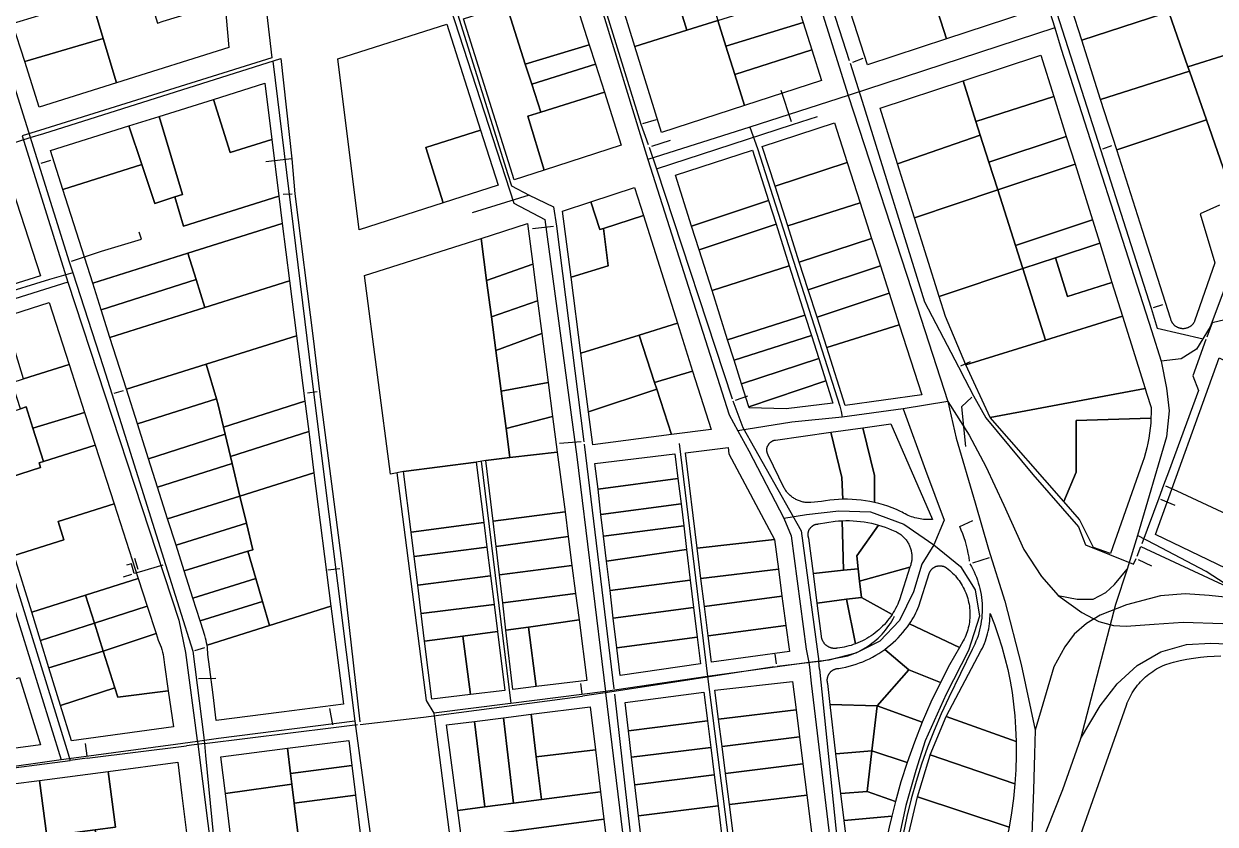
# Model space of a CAD drawing. Extents: x 1876309 to 1899261, y 443723 to 466661.
# Drawn here: x 1890932 to 1893052, y 452708 to 454132 of the extents above; entities that cross this region are included whole.
import ezdxf

# ---------------------------------------------------------------- set-up
doc = ezdxf.new("R2010")
doc.units = 0
doc.header["$MEASUREMENT"] = 0
for name, color, linetype in [('Parcels', 31, 'Continuous'), ('Roads', 7, 'Continuous'), ('Waterlines', 5, 'Continuous')]:
    doc.layers.add(name, color=color, linetype=linetype)

msp = doc.modelspace()

# ---------------------------------------------------------------- linework, layer by layer
at = {"layer": 'Parcels'}
for points in [[(1892573.9, 454104.8), (1892526.6, 454253), (1892669.5, 454298.1), (1892716.8, 454151.9), (1892573.9, 454104.8)], [(1892140, 454224.4), (1892153.9, 454180.1), (1892167.2, 454137.8), (1892112.2, 454120.4), (1892069.1, 454259), (1892123.7, 454276.2), (1892140, 454224.4)], [(1892069.1, 454259), (1892112.2, 454120.4), (1892019.7, 454091.2), (1891976.6, 454229.9), (1892069.1, 454259)], [(1892385.3, 454208.3), (1892526.6, 454253), (1892573.9, 454104.8), (1892433.3, 454058.5), (1892385.3, 454208.3)], [(1891180.4, 454136.2), (1891289.7, 454169.5), (1891296.8, 454089.3), (1891097.2, 454026.8), (1891073.5, 454105.7), (1891052.4, 454175.6), (1891101.9, 454190.9), (1891148.2, 454205.2), (1891170.1, 454133), (1891180.4, 454136.2)], [(1891790.9, 454164.8), (1891904.3, 454201.1), (1891938.3, 454094.4), (1891824.5, 454060.2), (1891790.9, 454164.8)], [(1892959.1, 454149.5), (1892814.8, 454102.4), (1892796.5, 454159.6), (1892941.1, 454208), (1892959.1, 454149.5)], [(1893131, 454205.5), (1893133.2, 454198.9), (1893135.3, 454192.2), (1893137.2, 454185.5), (1893138.8, 454178.7), (1893140.3, 454171.8), (1893141, 454168.3), (1893144, 454136.2), (1893147.2, 454100.5), (1893003.6, 454055.2), (1892970.2, 454150.6), (1892969.4, 454152.8), (1892973.1, 454154.1), (1893131, 454205.5)], [(1892318.9, 454133.9), (1892181.6, 454091.9), (1892167.2, 454137.8), (1892304, 454181), (1892318.9, 454133.9)], [(1891052.4, 454175.6), (1891073.5, 454105.7), (1890933.8, 454064.5), (1890912.3, 454132.4), (1891052.4, 454175.6)], [(1891858.4, 453871.7), (1891805.1, 453854.4), (1891714.8, 454140.4), (1891790.9, 454164.8), (1891824.5, 454060.2), (1891836, 454024.5), (1891852.1, 453974.5), (1891829.4, 453967.4), (1891858.4, 453871.7)], [(1892214.8, 453986.4), (1892067.2, 453938.4), (1892019.7, 454091.2), (1892112.2, 454120.4), (1892167.2, 454137.8), (1892181.6, 454091.9), (1892197.4, 454041.8), (1892214.8, 453986.4)], [(1892969.4, 454152.8), (1892970.2, 454150.6), (1893003.6, 454055.2), (1893006.3, 454047.3), (1892848.4, 453997.2), (1892814.8, 454102.4), (1892959.1, 454149.5), (1892969.4, 454152.8)], [(1891678.5, 453813.2), (1891529.2, 453765.5), (1891491, 454069.7), (1891685, 454131), (1891745.2, 453942.6), (1891647.7, 453911.7), (1891678.5, 453813.2)], [(1892334.3, 454085.3), (1892197.4, 454041.8), (1892181.6, 454091.9), (1892318.9, 454133.9), (1892334.3, 454085.3)], [(1890933.8, 454064.5), (1891073.5, 454105.7), (1891097.2, 454026.8), (1890959.5, 453983.6), (1890933.8, 454064.5)], [(1891824.5, 454060.2), (1891938.3, 454094.4), (1891949.3, 454059.9), (1891836, 454024.5), (1891824.5, 454060.2)], [(1893006.3, 454047.3), (1893003.6, 454055.2), (1893147.2, 454100.5), (1893154.2, 454024), (1893158.2, 453981.8), (1893150.1, 453959.6), (1893093.1, 453803.1), (1893086.2, 453819.2), (1893036.5, 453961.2), (1893006.3, 454047.3)], [(1892334.3, 454085.3), (1892351.6, 454030.9), (1892214.8, 453986.4), (1892197.4, 454041.8), (1892334.3, 454085.3)], [(1892603.5, 454030.3), (1892742, 454075.8), (1892765, 454002.4), (1892626.6, 453957.9), (1892603.5, 454030.3)], [(1891852.1, 453974.5), (1891836, 454024.5), (1891949.3, 454059.9), (1891965.3, 454009.9), (1891852.1, 453974.5)], [(1892603.5, 454030.3), (1892626.6, 453957.9), (1892634.3, 453933.4), (1892487, 453882.4), (1892455.8, 453981.8), (1892603.5, 454030.3)], [(1893006.3, 454047.3), (1893036.5, 453961.2), (1892877.1, 453907.5), (1892848.4, 453997.2), (1893006.3, 454047.3)], [(1891373.6, 453925.8), (1891299.4, 453902.8), (1891269.6, 453997.2), (1891361.2, 454025.9), (1891373.6, 453925.8)], [(1891858.4, 453871.7), (1891829.4, 453967.4), (1891852.1, 453974.5), (1891965.3, 454009.9), (1891995.2, 453916), (1891858.4, 453871.7)], [(1891201.1, 453823.8), (1891214.6, 453828.2), (1891173.2, 453966.9), (1891269.6, 453997.2), (1891299.4, 453902.8), (1891373.6, 453925.8), (1891386.1, 453825), (1891216.5, 453771.9), (1891201.1, 453823.8)], [(1892634.3, 453933.4), (1892626.6, 453957.9), (1892765, 454002.4), (1892787.2, 453931.5), (1892649.6, 453885.7), (1892634.3, 453933.4)], [(1891201.1, 453823.8), (1891165.6, 453812.3), (1891142.4, 453881.3), (1891119.3, 453950), (1891173.2, 453966.9), (1891214.6, 453828.2), (1891201.1, 453823.8)], [(1891119.3, 453950), (1891142.4, 453881.3), (1891001.8, 453837.3), (1890979.9, 453906.3), (1891119.3, 453950)], [(1892397.6, 453884.8), (1892269, 453842.7), (1892246.4, 453913.3), (1892375, 453955.5), (1892397.6, 453884.8)], [(1891745.2, 453942.6), (1891776.5, 453844.6), (1891678.5, 453813.2), (1891647.7, 453911.7), (1891745.2, 453942.6)], [(1892649.6, 453885.7), (1892665.3, 453836.2), (1892517, 453786.8), (1892487, 453882.4), (1892634.3, 453933.4), (1892649.6, 453885.7)], [(1892665.3, 453836.2), (1892649.6, 453885.7), (1892787.2, 453931.5), (1892802.8, 453882), (1892665.3, 453836.2)], [(1892257.4, 453817.6), (1892120.4, 453772.1), (1892091.7, 453862.4), (1892229, 453907.1), (1892257.4, 453817.6)], [(1891201.1, 453823.8), (1891216.5, 453771.9), (1891386.1, 453825), (1891392.2, 453776.5), (1891224.3, 453723.5), (1891055, 453670.2), (1891001.8, 453837.3), (1891142.4, 453881.3), (1891165.6, 453812.3), (1891201.1, 453823.8)], [(1892397.6, 453884.8), (1892420.5, 453813.4), (1892291.6, 453772.2), (1892269, 453842.7), (1892397.6, 453884.8)], [(1892696.7, 453737.7), (1892665.3, 453836.2), (1892802.8, 453882), (1892833.8, 453783), (1892696.7, 453737.7)], [(1890669, 453808.9), (1890898.1, 453880.7), (1890962, 453683.2), (1890768.8, 453622.9), (1890730.2, 453610.8), (1890698.6, 453712.4), (1890669, 453808.9)], [(1891941.5, 453814.8), (1892019.1, 453840.4), (1892034.7, 453791), (1891964, 453767.8), (1891957.5, 453765.6), (1891941.5, 453814.8)], [(1892696.7, 453737.7), (1892709.8, 453696.4), (1892560.9, 453647), (1892517, 453786.8), (1892665.3, 453836.2), (1892696.7, 453737.7)], [(1891906.2, 453681), (1891891.1, 453798.2), (1891941.5, 453814.8), (1891957.5, 453765.6), (1891964, 453767.8), (1891972.3, 453701.1), (1891906.2, 453681)], [(1892257.4, 453817.6), (1892270.8, 453775.6), (1892133.8, 453730), (1892120.4, 453772.1), (1892257.4, 453817.6)], [(1892420.5, 453813.4), (1892440.9, 453749.6), (1892312.2, 453708), (1892291.6, 453772.2), (1892420.5, 453813.4)], [(1891238.8, 453676.8), (1891224.3, 453723.5), (1891392.2, 453776.5), (1891405.2, 453674.4), (1891254.3, 453626.9), (1891238.8, 453676.8)], [(1891838.1, 453704.2), (1891755.7, 453675.4), (1891745.9, 453750), (1891828.8, 453776.4), (1891838.1, 453704.2)], [(1892095.4, 453599.2), (1892027.4, 453578.1), (1891923.6, 453546), (1891906.2, 453681), (1891972.3, 453701.1), (1891964, 453767.8), (1892034.7, 453791), (1892095.4, 453599.2)], [(1892270.8, 453775.6), (1892294.4, 453701.2), (1892156.9, 453657.1), (1892133.8, 453730), (1892270.8, 453775.6)], [(1892709.8, 453696.4), (1892696.7, 453737.7), (1892833.8, 453783), (1892846.7, 453741.8), (1892767.8, 453715.6), (1892709.8, 453696.4)], [(1891745.9, 453750), (1891755.7, 453675.4), (1891764.2, 453610.7), (1891772.1, 453550.7), (1891781.7, 453478.4), (1891790.5, 453411.7), (1891797.2, 453360.1), (1891754.5, 453355.1), (1891736.9, 453352.3), (1891608, 453335.4), (1891584.5, 453331), (1891538.7, 453684.1), (1891745.9, 453750)], [(1892456.5, 453701.2), (1892328.1, 453658.5), (1892312.2, 453708), (1892440.9, 453749.6), (1892456.5, 453701.2)], [(1892767.8, 453715.6), (1892846.7, 453741.8), (1892868.6, 453671.9), (1892789.7, 453646.6), (1892767.8, 453715.6)], [(1891224.3, 453723.5), (1891238.8, 453676.8), (1891069.9, 453623.2), (1891055, 453670.2), (1891224.3, 453723.5)], [(1892767.8, 453715.6), (1892789.7, 453646.6), (1892868.6, 453671.9), (1892887.4, 453612), (1892750.4, 453569.2), (1892709.8, 453696.4), (1892767.8, 453715.6)], [(1891838.1, 453704.2), (1891846.6, 453638.8), (1891764.2, 453610.7), (1891755.7, 453675.4), (1891838.1, 453704.2)], [(1892156.9, 453657.1), (1892294.4, 453701.2), (1892322.2, 453613.7), (1892184.6, 453569.9), (1892156.9, 453657.1)], [(1892472.1, 453652.4), (1892343.7, 453609.8), (1892328.1, 453658.5), (1892456.5, 453701.2), (1892472.1, 453652.4)], [(1892709.8, 453696.4), (1892750.4, 453569.2), (1892608.6, 453524.9), (1892572.2, 453611.1), (1892560.9, 453647), (1892709.8, 453696.4)], [(1891254.3, 453626.9), (1891085.6, 453573.8), (1891069.9, 453623.2), (1891238.8, 453676.8), (1891254.3, 453626.9)], [(1891085.6, 453573.8), (1891254.3, 453626.9), (1891405.2, 453674.4), (1891417.6, 453576.8), (1891256.6, 453526.1), (1891115, 453481.6), (1891085.6, 453573.8)], [(1892489.9, 453596.6), (1892360.9, 453556.2), (1892343.7, 453609.8), (1892472.1, 453652.4), (1892489.9, 453596.6)], [(1891013, 453525.7), (1890931.5, 453500.1), (1890917.2, 453547.1), (1890898.1, 453610.5), (1890977.3, 453635.8), (1891013, 453525.7)], [(1891846.6, 453638.8), (1891854.2, 453580.7), (1891772.1, 453550.7), (1891764.2, 453610.7), (1891846.6, 453638.8)], [(1892184.6, 453569.9), (1892322.2, 453613.7), (1892333.7, 453577.5), (1892196.1, 453533.7), (1892184.6, 453569.9)], [(1892750.4, 453569.2), (1892887.4, 453612), (1892927.6, 453483.1), (1892652, 453431.6), (1892608.6, 453524.9), (1892750.4, 453569.2)], [(1892095.4, 453599.2), (1892122.4, 453514), (1892054.7, 453493.5), (1892027.4, 453578.1), (1892095.4, 453599.2)], [(1892489.9, 453596.6), (1892530, 453471.6), (1892394.1, 453452.7), (1892360.9, 453556.2), (1892489.9, 453596.6)], [(1891275, 453464.9), (1891256.6, 453526.1), (1891417.6, 453576.8), (1891432.5, 453460.3), (1891287.6, 453414.5), (1891278.2, 453454.2), (1891275, 453464.9)], [(1891854.2, 453580.7), (1891865.4, 453494), (1891781.7, 453478.4), (1891772.1, 453550.7), (1891854.2, 453580.7)], [(1892054.7, 453493.5), (1892058.4, 453481.9), (1891937.1, 453441.5), (1891923.6, 453546), (1892027.4, 453578.1), (1892054.7, 453493.5)], [(1892333.7, 453577.5), (1892346.8, 453536.3), (1892209.5, 453491.6), (1892196.1, 453533.7), (1892333.7, 453577.5)], [(1890931.5, 453500.1), (1891013, 453525.7), (1891040.5, 453440.4), (1890948.4, 453412.3), (1890936.5, 453450.2), (1890926.2, 453446.9), (1890914.1, 453485.4), (1890911.4, 453493.8), (1890931.5, 453500.1)], [(1891275, 453464.9), (1891134.4, 453420.5), (1891115, 453481.6), (1891256.6, 453526.1), (1891275, 453464.9)], [(1892346.8, 453536.3), (1892359.4, 453496.8), (1892222.5, 453450.6), (1892209.5, 453491.6), (1892346.8, 453536.3)], [(1893330.2, 453408.3), (1893371.8, 453388.4), (1893409.5, 453370.4), (1893650.8, 453255.2), (1893659.5, 453251.1), (1893690.7, 453236.2), (1893624, 453057.2), (1893573.5, 452921.7), (1892946, 453223.4), (1893059.6, 453537.4), (1893196.8, 453471.9), (1893330.2, 453408.3)], [(1892122.4, 453514), (1892155.2, 453410.3), (1892084.5, 453401), (1892058.4, 453481.9), (1892054.7, 453493.5), (1892122.4, 453514)], [(1891865.4, 453494), (1891873.3, 453433.3), (1891790.5, 453411.7), (1891781.7, 453478.4), (1891865.4, 453494)], [(1892084.5, 453401), (1891944.7, 453382.6), (1891937.1, 453441.5), (1892058.4, 453481.9), (1892084.5, 453401)], [(1892222.5, 453450.6), (1892359.4, 453496.8), (1892372.1, 453456.8), (1892288.9, 453447.1), (1892223.1, 453448.9), (1892222.5, 453450.6)], [(1892782.8, 453281.8), (1892652, 453431.6), (1892927.6, 453483.1), (1892930.3, 453474.5), (1892938.1, 453449.5), (1892938.2, 453440), (1892938, 453430.4), (1892804.9, 453426.2), (1892804.7, 453334.1), (1892782.8, 453281.8)], [(1891287.6, 453414.5), (1891290.7, 453401.8), (1891154.2, 453358.2), (1891134.4, 453420.5), (1891275, 453464.9), (1891278.2, 453454.2), (1891287.6, 453414.5)], [(1891290.7, 453401.8), (1891287.6, 453414.5), (1891432.5, 453460.3), (1891439.3, 453406.4), (1891300.1, 453362.1), (1891290.7, 453401.8)], [(1890948.4, 453412.3), (1890967, 453353.3), (1890959.3, 453350.8), (1890961.9, 453342.6), (1890875, 453314.9), (1890842.3, 453420.3), (1890926.2, 453446.9), (1890936.5, 453450.2), (1890948.4, 453412.3)], [(1891059.3, 453382.5), (1890967, 453353.3), (1890948.4, 453412.3), (1891040.5, 453440.4), (1891059.3, 453382.5)], [(1891881.5, 453370), (1891797.2, 453360.1), (1891790.5, 453411.7), (1891873.3, 453433.3), (1891881.5, 453370)], [(1892445.9, 453280.4), (1892446, 453328.1), (1892425.1, 453413.2), (1892475.1, 453420.3), (1892549, 453250.1), (1892545.9, 453250), (1892542.8, 453249.9), (1892539.6, 453249.9), (1892536.5, 453250.1), (1892533.4, 453250.3), (1892530.3, 453250.7), (1892527.2, 453251.2), (1892524.1, 453251.7), (1892521.1, 453252.4), (1892518, 453253.2), (1892515, 453254.1), (1892512.1, 453255), (1892509.1, 453256.1), (1892506.2, 453257.3), (1892503.4, 453258.6), (1892500.6, 453260), (1892497.8, 453261.4), (1892495.1, 453263), (1892492.5, 453264.6), (1892484.9, 453267.9), (1892477.3, 453271), (1892469.6, 453273.8), (1892461.8, 453276.3), (1892453.9, 453278.5), (1892445.9, 453280.4)], [(1892938, 453430.4), (1892937.5, 453421.5), (1892936.7, 453412.5), (1892935.5, 453403.7), (1892934.1, 453394.8), (1892932.4, 453386), (1892930.5, 453377.3), (1892928.2, 453368.6), (1892925.6, 453360), (1892922.8, 453351.5), (1892865.7, 453189.9), (1892835.7, 453200.5), (1892810.6, 453250), (1892782.8, 453281.8), (1892804.7, 453334.1), (1892804.9, 453426.2), (1892938, 453430.4)], [(1891300.1, 453362.1), (1891303, 453349.9), (1891170.4, 453307.3), (1891154.2, 453358.2), (1891290.7, 453401.8), (1891300.1, 453362.1)], [(1891303, 453349.9), (1891300.1, 453362.1), (1891439.3, 453406.4), (1891448.6, 453333.3), (1891316.9, 453291.8), (1891303, 453349.9)], [(1892389.8, 453286), (1892382.1, 453285.8), (1892374.4, 453285.2), (1892366.7, 453284.4), (1892359.1, 453283.4), (1892351.5, 453282), (1892332.7, 453280.4), (1892331, 453280.3), (1892329.3, 453280.2), (1892327.6, 453280.2), (1892325.9, 453280.3), (1892324.2, 453280.4), (1892322.5, 453280.6), (1892320.8, 453280.9), (1892319.1, 453281.2), (1892317.4, 453281.6), (1892315.7, 453282), (1892314.1, 453282.5), (1892312.4, 453283), (1892310.8, 453283.6), (1892309.2, 453284.3), (1892307.7, 453285), (1892306.1, 453285.7), (1892304.6, 453286.6), (1892303.1, 453287.4), (1892301.7, 453288.4), (1892300.2, 453289.3), (1892298.9, 453290.3), (1892297.5, 453291.4), (1892296.2, 453292.5), (1892294.9, 453293.7), (1892293.7, 453294.9), (1892292.5, 453296.1), (1892291.4, 453297.4), (1892290.3, 453298.7), (1892289.2, 453300.1), (1892288.2, 453301.5), (1892287.2, 453302.9), (1892286.3, 453304.4), (1892285.5, 453305.8), (1892257, 453364.8), (1892256.7, 453365.4), (1892256.4, 453365.9), (1892256.1, 453366.5), (1892255.9, 453367), (1892255.7, 453367.6), (1892255.4, 453368.2), (1892255.3, 453368.8), (1892255.1, 453369.4), (1892254.9, 453370), (1892254.8, 453370.6), (1892254.7, 453371.2), (1892254.6, 453371.8), (1892254.6, 453372.4), (1892254.5, 453373), (1892254.5, 453373.6), (1892254.5, 453374.2), (1892254.5, 453374.8), (1892254.6, 453375.4), (1892254.7, 453376.1), (1892254.7, 453376.7), (1892254.9, 453377.3), (1892255, 453377.9), (1892255.1, 453378.5), (1892255.3, 453379.1), (1892255.5, 453379.6), (1892255.7, 453380.2), (1892255.9, 453380.8), (1892256.2, 453381.3), (1892256.5, 453381.9), (1892256.8, 453382.4), (1892257.1, 453383), (1892257.4, 453383.5), (1892257.7, 453384), (1892258.1, 453384.5), (1892258.5, 453385), (1892258.9, 453385.4), (1892259.3, 453385.9), (1892259.7, 453386.3), (1892260.2, 453386.8), (1892260.6, 453387.2), (1892261.1, 453387.6), (1892261.6, 453387.9), (1892262.1, 453388.3), (1892262.6, 453388.6), (1892263.1, 453389), (1892263.6, 453389.3), (1892264.2, 453389.6), (1892264.7, 453389.8), (1892265.3, 453390.1), (1892265.9, 453390.3), (1892266.4, 453390.5), (1892267, 453390.7), (1892267.6, 453390.9), (1892268.2, 453391), (1892268.8, 453391.1), (1892269.4, 453391.2), (1892270, 453391.3), (1892368.1, 453405.2), (1892387.8, 453325), (1892389.8, 453286)], [(1892425.1, 453413.2), (1892446, 453328.1), (1892445.9, 453280.4), (1892438, 453282.1), (1892430, 453283.4), (1892422.1, 453284.5), (1892414, 453285.3), (1892406, 453285.8), (1892397.9, 453286.1), (1892389.8, 453286), (1892387.8, 453325), (1892368.1, 453405.2), (1892425.1, 453413.2)], [(1890967, 453353.3), (1891059.3, 453382.5), (1891093.1, 453277.9), (1890993.4, 453246.6), (1891003.7, 453214.2), (1890914.9, 453186.3), (1890875, 453314.9), (1890961.9, 453342.6), (1890959.3, 453350.8), (1890967, 453353.3)], [(1892267.8, 453214.8), (1892130.5, 453199.2), (1892109.4, 453368.7), (1892185.5, 453378.1), (1892186.8, 453367), (1892267.8, 453214.8)], [(1891750.6, 453244.5), (1891621.4, 453227.6), (1891608, 453335.4), (1891736.9, 453352.3), (1891750.6, 453244.5)], [(1891797.2, 453360.1), (1891881.5, 453370), (1891895.3, 453263.7), (1891767.2, 453247.4), (1891754.5, 453355.1), (1891797.2, 453360.1)], [(1891954, 453304), (1891948.5, 453349.7), (1892090.9, 453366.8), (1892096.2, 453323.3), (1891954, 453304)], [(1891303, 453349.9), (1891316.9, 453291.8), (1891188.2, 453251.3), (1891170.4, 453307.3), (1891303, 453349.9)], [(1891369.4, 453061.6), (1891356.9, 453104.3), (1891345, 453145.2), (1891330.9, 453193.7), (1891339.6, 453196.4), (1891328.4, 453243.3), (1891316.9, 453291.8), (1891448.6, 453333.3), (1891478.8, 453096.1), (1891369.4, 453061.6)], [(1891954, 453304), (1892096.2, 453323.3), (1892101.7, 453277.7), (1891959.3, 453259.1), (1891954, 453304)], [(1891316.9, 453291.8), (1891328.4, 453243.3), (1891203.2, 453204.4), (1891188.2, 453251.3), (1891316.9, 453291.8)], [(1890914.9, 453186.3), (1891003.7, 453214.2), (1890993.4, 453246.6), (1891093.1, 453277.9), (1891136, 453145.2), (1891042.2, 453115.4), (1890946.3, 453085), (1890914.9, 453186.3)], [(1892106.5, 453238.8), (1891963.9, 453220.3), (1891959.3, 453259.1), (1892101.7, 453277.7), (1892106.5, 453238.8)], [(1891772.6, 453202), (1891767.2, 453247.4), (1891895.3, 453263.7), (1891901, 453219.8), (1891772.6, 453202)], [(1892388.3, 453248), (1892391.1, 453159.8), (1892337.3, 453154), (1892329, 453216.9), (1892328.8, 453217.5), (1892328.6, 453218.1), (1892328.4, 453218.8), (1892328.3, 453219.4), (1892328.2, 453220), (1892328.1, 453220.7), (1892328, 453221.3), (1892327.9, 453222), (1892327.9, 453222.6), (1892327.9, 453223.3), (1892327.9, 453223.9), (1892327.9, 453224.6), (1892328, 453225.2), (1892328, 453225.9), (1892328.1, 453226.5), (1892328.2, 453227.2), (1892328.4, 453227.8), (1892328.6, 453228.4), (1892328.7, 453229.1), (1892329, 453229.7), (1892329.2, 453230.3), (1892329.4, 453230.9), (1892329.7, 453231.5), (1892330, 453232.1), (1892330.3, 453232.6), (1892330.6, 453233.2), (1892331, 453233.7), (1892331.4, 453234.3), (1892331.8, 453234.8), (1892332.2, 453235.3), (1892332.6, 453235.8), (1892333, 453236.3), (1892333.5, 453236.7), (1892334, 453237.2), (1892334.4, 453237.6), (1892335, 453238), (1892335.5, 453238.4), (1892336, 453238.8), (1892336.5, 453239.2), (1892337.1, 453239.5), (1892337.7, 453239.8), (1892338.2, 453240.1), (1892338.8, 453240.4), (1892339.4, 453240.7), (1892340, 453240.9), (1892340.7, 453241.1), (1892341.3, 453241.3), (1892341.9, 453241.5), (1892342.5, 453241.7), (1892343.2, 453241.8), (1892343.8, 453241.9), (1892344.5, 453242), (1892345.1, 453242), (1892345.8, 453242.1), (1892346.4, 453242.1), (1892376, 453247.2), (1892382.1, 453247.7), (1892388.3, 453248)], [(1892417.1, 453162.5), (1892391.1, 453159.8), (1892388.3, 453248), (1892394.9, 453248.2), (1892401.5, 453248.1), (1892408, 453247.9), (1892414.6, 453247.4), (1892421.1, 453246.7), (1892427.6, 453245.8), (1892434.1, 453244.7), (1892440.5, 453243.4), (1892446.9, 453241.9), (1892453.3, 453240.2), (1892414.8, 453185.7), (1892417.1, 453162.5)], [(1891328.4, 453243.3), (1891339.6, 453196.4), (1891330.9, 453193.7), (1891217.8, 453158.5), (1891203.2, 453204.4), (1891328.4, 453243.3)], [(1891750.6, 453244.5), (1891756.1, 453200.8), (1891626.8, 453184.4), (1891621.4, 453227.6), (1891750.6, 453244.5)], [(1892111.6, 453196.6), (1891969.2, 453176), (1891963.9, 453220.3), (1892106.5, 453238.8), (1892111.6, 453196.6)], [(1892453.3, 453240.2), (1892459.1, 453238.4), (1892465, 453236.4), (1892470.7, 453234.2), (1892476.4, 453231.9), (1892482.1, 453229.4), (1892483.7, 453228.7), (1892485.2, 453228), (1892486.8, 453227.2), (1892488.3, 453226.3), (1892489.7, 453225.4), (1892491.2, 453224.4), (1892492.6, 453223.4), (1892493.9, 453222.4), (1892495.3, 453221.3), (1892496.5, 453220.1), (1892497.8, 453218.9), (1892499, 453217.7), (1892500.2, 453216.4), (1892501.3, 453215.1), (1892502.4, 453213.7), (1892503.4, 453212.3), (1892504.4, 453210.9), (1892505.3, 453209.4), (1892506.2, 453207.9), (1892507, 453206.4), (1892507.7, 453204.9), (1892508.4, 453203.3), (1892509.1, 453201.7), (1892509.7, 453200.1), (1892510.3, 453198.4), (1892510.7, 453196.8), (1892511.2, 453195.1), (1892511.5, 453193.4), (1892511.8, 453191.7), (1892512.1, 453190), (1892512.3, 453188.3), (1892512.4, 453186.6), (1892512.5, 453184.8), (1892512.5, 453183.1), (1892512.5, 453181.4), (1892512.3, 453179.6), (1892512.2, 453177.9), (1892511.9, 453176.2), (1892511.7, 453174.5), (1892511.3, 453172.8), (1892510.9, 453171.1), (1892510.4, 453169.5), (1892509.9, 453167.8), (1892509.1, 453165.1), (1892419.6, 453140.2), (1892417.1, 453162.5), (1892414.8, 453185.7), (1892453.3, 453240.2)], [(1891907.7, 453168.5), (1891778.5, 453151.8), (1891772.6, 453202), (1891901, 453219.8), (1891907.7, 453168.5)], [(1892267.8, 453214.8), (1892274.9, 453161.6), (1892137.2, 453145.1), (1892130.5, 453199.2), (1892267.8, 453214.8)], [(1891217.8, 453158.5), (1891330.9, 453193.7), (1891345, 453145.2), (1891233.1, 453110.1), (1891217.8, 453158.5)], [(1891756.1, 453200.8), (1891762.6, 453149.8), (1891633.1, 453133.2), (1891626.8, 453184.4), (1891756.1, 453200.8)], [(1892111.6, 453196.6), (1892118.2, 453142.3), (1891975.4, 453123.6), (1891969.2, 453176), (1892111.6, 453196.6)], [(1891907.7, 453168.5), (1891914.2, 453118.2), (1891784.5, 453101.6), (1891778.5, 453151.8), (1891907.7, 453168.5)], [(1892274.9, 453161.6), (1892281.4, 453113.8), (1892143.4, 453095.6), (1892137.2, 453145.1), (1892274.9, 453161.6)], [(1892422.8, 453111.5), (1892396.2, 453108.1), (1892344.2, 453101.4), (1892337.3, 453154), (1892391.1, 453159.8), (1892417.1, 453162.5), (1892419.6, 453140.2), (1892422.8, 453111.5)], [(1892419.6, 453140.2), (1892509.1, 453165.1), (1892490.5, 453107.2), (1892488.9, 453103.3), (1892487.3, 453099.5), (1892485.5, 453095.7), (1892483.6, 453091.9), (1892481.6, 453088.3), (1892479.5, 453084.7), (1892477.3, 453081.1), (1892422.8, 453111.5), (1892419.6, 453140.2)], [(1892508.1, 453064.5), (1892510.7, 453068.2), (1892513.1, 453072), (1892515.3, 453075.8), (1892517.5, 453079.8), (1892519.5, 453083.8), (1892521.4, 453087.9), (1892523.1, 453092), (1892524.7, 453096.2), (1892543.3, 453154), (1892543.5, 453154.6), (1892543.8, 453155.3), (1892544, 453155.9), (1892544.3, 453156.5), (1892544.6, 453157.1), (1892545, 453157.7), (1892545.3, 453158.3), (1892545.7, 453158.9), (1892546.1, 453159.5), (1892546.5, 453160), (1892546.9, 453160.6), (1892547.4, 453161.1), (1892547.8, 453161.6), (1892548.3, 453162.1), (1892548.8, 453162.6), (1892549.3, 453163), (1892549.9, 453163.5), (1892550.4, 453163.9), (1892551, 453164.3), (1892551.5, 453164.7), (1892552.1, 453165), (1892552.7, 453165.4), (1892553.3, 453165.7), (1892554, 453166), (1892554.6, 453166.3), (1892555.2, 453166.5), (1892555.9, 453166.8), (1892556.5, 453167), (1892557.2, 453167.2), (1892557.9, 453167.3), (1892558.5, 453167.5), (1892559.2, 453167.6), (1892559.9, 453167.7), (1892560.6, 453167.8), (1892561.3, 453167.8), (1892562, 453167.8), (1892562.7, 453167.8), (1892563.3, 453167.8), (1892564, 453167.8), (1892564.7, 453167.7), (1892565.4, 453167.6), (1892566.1, 453167.5), (1892566.7, 453167.3), (1892567.4, 453167.2), (1892568.1, 453167), (1892568.7, 453166.8), (1892569.4, 453166.6), (1892570, 453166.3), (1892570.7, 453166), (1892571.3, 453165.7), (1892571.9, 453165.4), (1892572.5, 453165.1), (1892573.1, 453164.7), (1892573.7, 453164.3), (1892574.2, 453163.9), (1892577, 453161.8), (1892579.8, 453159.5), (1892582.4, 453157.2), (1892585, 453154.8), (1892587.5, 453152.3), (1892589.9, 453149.7), (1892592.2, 453147), (1892594.4, 453144.2), (1892596.5, 453141.4), (1892598.5, 453138.5), (1892600.4, 453135.5), (1892602.2, 453132.5), (1892604, 453129.4), (1892605.5, 453126.2), (1892607, 453123), (1892608.4, 453119.7), (1892609.7, 453116.4), (1892610.8, 453113.1), (1892611.8, 453109.7), (1892612.7, 453106.3), (1892613.5, 453102.9), (1892614.2, 453099.4), (1892614.8, 453095.9), (1892615.2, 453092.4), (1892615.5, 453088.9), (1892615.7, 453085.3), (1892615.8, 453081.8), (1892615.7, 453078.2), (1892615.5, 453074.7), (1892615.2, 453071.2), (1892614.8, 453067.7), (1892614.2, 453064.2), (1892613.6, 453060.7), (1892612.8, 453057.3), (1892611.9, 453053.8), (1892610.9, 453050.5), (1892609.7, 453047.1), (1892608.5, 453043.8), (1892607.1, 453040.5), (1892605.6, 453037.3), (1892604, 453034.2), (1892597, 453022.3), (1892508.1, 453064.5)], [(1891151.9, 453096.2), (1891057.8, 453065.9), (1891042.2, 453115.4), (1891136, 453145.2), (1891151.9, 453096.2)], [(1891233.1, 453110.1), (1891345, 453145.2), (1891356.9, 453104.3), (1891245.9, 453070), (1891233.1, 453110.1)], [(1891769.1, 453098.6), (1891639.4, 453082.7), (1891633.1, 453133.2), (1891762.6, 453149.8), (1891769.1, 453098.6)], [(1892124.1, 453093.4), (1891981.2, 453074.5), (1891975.4, 453123.6), (1892118.2, 453142.3), (1892124.1, 453093.4)], [(1891830.5, 453058.8), (1891790.2, 453053.1), (1891784.5, 453101.6), (1891914.2, 453118.2), (1891920.2, 453071.6), (1891830.5, 453058.8)], [(1890961.9, 453035), (1890946.3, 453085), (1891042.2, 453115.4), (1891057.8, 453065.9), (1890961.9, 453035)], [(1891369.4, 453061.6), (1891258.3, 453026.6), (1891257.6, 453030.9), (1891256.7, 453035.1), (1891255.6, 453039.3), (1891254.5, 453043.5), (1891253.2, 453047.6), (1891251.7, 453051.7), (1891245.9, 453070), (1891356.9, 453104.3), (1891369.4, 453061.6)], [(1891713.6, 453042.7), (1891645.5, 453033.8), (1891639.4, 453082.7), (1891769.1, 453098.6), (1891775.2, 453050.7), (1891713.6, 453042.7)], [(1892149.9, 453043.4), (1892143.4, 453095.6), (1892281.4, 453113.8), (1892288.3, 453061.8), (1892149.9, 453043.4)], [(1892344.2, 453101.4), (1892396.2, 453108.1), (1892412.2, 453028.9), (1892408.3, 453027.5), (1892404.3, 453026.2), (1892400.3, 453025.1), (1892396.3, 453024), (1892392.3, 453023.1), (1892388.2, 453022.4), (1892384.1, 453021.7), (1892380, 453021.2), (1892379.2, 453021.1), (1892378.4, 453021), (1892377.6, 453020.9), (1892376.8, 453020.8), (1892376, 453020.8), (1892375.2, 453020.8), (1892374.3, 453020.8), (1892373.5, 453020.8), (1892372.7, 453020.9), (1892371.9, 453021), (1892371.1, 453021.2), (1892370.3, 453021.3), (1892369.5, 453021.5), (1892368.7, 453021.7), (1892367.9, 453022), (1892367.1, 453022.2), (1892366.4, 453022.5), (1892365.6, 453022.9), (1892364.9, 453023.2), (1892364.2, 453023.6), (1892363.4, 453024), (1892362.7, 453024.4), (1892362.1, 453024.8), (1892361.4, 453025.3), (1892360.7, 453025.8), (1892360.1, 453026.3), (1892359.5, 453026.8), (1892358.9, 453027.4), (1892358.3, 453028), (1892357.7, 453028.6), (1892357.2, 453029.2), (1892356.7, 453029.8), (1892356.2, 453030.5), (1892355.7, 453031.1), (1892355.2, 453031.8), (1892354.8, 453032.5), (1892354.4, 453033.2), (1892354, 453034), (1892353.7, 453034.7), (1892353.4, 453035.4), (1892353.1, 453036.2), (1892352.8, 453037), (1892352.5, 453037.8), (1892344.2, 453101.4)], [(1892412.2, 453028.9), (1892396.2, 453108.1), (1892422.8, 453111.5), (1892477.3, 453081.1), (1892474.8, 453077.4), (1892472.2, 453073.8), (1892469.4, 453070.3), (1892466.6, 453066.8), (1892463.6, 453063.5), (1892460.5, 453060.2), (1892457.3, 453057.1), (1892454, 453054.1), (1892450.7, 453051.2), (1892447.2, 453048.4), (1892443.6, 453045.7), (1892439.9, 453043.1), (1892436.2, 453040.7), (1892432.3, 453038.4), (1892428.4, 453036.2), (1892424.5, 453034.2), (1892420.4, 453032.3), (1892416.3, 453030.5), (1892412.2, 453028.9)], [(1891167.6, 453047.5), (1891073.6, 453016), (1891057.8, 453065.9), (1891151.9, 453096.2), (1891167.6, 453047.5)], [(1891478.8, 453096.1), (1891488.7, 453018), (1891495.1, 452967.6), (1891501, 452921.6), (1891390.8, 452907.6), (1891274.6, 452892.8), (1891268.9, 452938.4), (1891262.7, 452988.2), (1891260, 453010), (1891259.8, 453014.1), (1891259.4, 453018.3), (1891258.9, 453022.5), (1891258.3, 453026.6), (1891369.4, 453061.6), (1891478.8, 453096.1)], [(1892124.1, 453093.4), (1892130.5, 453040.8), (1891987.5, 453021.8), (1891981.2, 453074.5), (1892124.1, 453093.4)], [(1892573.5, 452899.5), (1892635.9, 453017.4), (1892637.9, 453021.5), (1892639.9, 453025.6), (1892641.6, 453029.8), (1892643.3, 453034), (1892644.8, 453038.3), (1892646.1, 453042.7), (1892647.3, 453047), (1892648.4, 453051.4), (1892649.3, 453055.9), (1892650.1, 453060.4), (1892650.7, 453064.9), (1892651.2, 453069.4), (1892651.5, 453073.9), (1892651.7, 453078.5), (1892651.7, 453083), (1892659.4, 453063.5), (1892666.3, 453043.8), (1892672.6, 453023.8), (1892678.2, 453003.7), (1892683, 452983.3), (1892687.2, 452962.8), (1892690.7, 452942.2), (1892693.5, 452921.4), (1892695.5, 452900.6), (1892696.8, 452879.7), (1892697.9, 452855.2), (1892573.5, 452899.5)], [(1891073.6, 453016), (1890977, 452986), (1890961.9, 453035), (1891057.8, 453065.9), (1891073.6, 453016)], [(1891790.2, 453053.1), (1891830.5, 453058.8), (1891844, 452952.8), (1891802.7, 452947.8), (1891790.2, 453053.1)], [(1891920.2, 453071.6), (1891934.2, 452963.9), (1891844, 452952.8), (1891830.5, 453058.8), (1891920.2, 453071.6)], [(1892288.3, 453061.8), (1892294.5, 453015.4), (1892155.8, 452996.1), (1892149.9, 453043.4), (1892288.3, 453061.8)], [(1892506.9, 452982.5), (1892464.3, 453019.1), (1892469.4, 453022.9), (1892474.3, 453026.9), (1892479.1, 453031.1), (1892483.7, 453035.4), (1892488.2, 453039.9), (1892492.5, 453044.5), (1892496.7, 453049.3), (1892500.7, 453054.2), (1892504.5, 453059.3), (1892508.1, 453064.5), (1892597, 453022.3), (1892579.6, 452991.4), (1892563.2, 452959.9), (1892506.9, 452982.5)], [(1891189.3, 452945.5), (1891099.6, 452933.8), (1891094.2, 452950.9), (1891073.6, 453016), (1891167.6, 453047.5), (1891171.4, 453035.7), (1891173.2, 453031.5), (1891174.9, 453027.3), (1891176.4, 453022.9), (1891177.7, 453018.6), (1891178.9, 453014.2), (1891180, 453009.7), (1891180.9, 453005.3), (1891181.6, 453000.8), (1891182.2, 452996.2), (1891182.7, 452991.7), (1891189.3, 452945.5)], [(1891645.5, 453033.8), (1891713.6, 453042.7), (1891727.4, 452938.9), (1891658.3, 452930.7), (1891645.5, 453033.8)], [(1891727.4, 452938.9), (1891713.6, 453042.7), (1891775.2, 453050.7), (1891788.5, 452946.1), (1891727.4, 452938.9)], [(1891987.5, 453021.8), (1892130.5, 453040.8), (1892136.3, 452993.4), (1891993.4, 452972.6), (1891987.5, 453021.8)], [(1891094.2, 452950.9), (1890997.8, 452919.2), (1890977, 452986), (1891073.6, 453016), (1891094.2, 452950.9)], [(1892464.3, 453019.1), (1892506.9, 452982.5), (1892450.9, 452918.8), (1892367.2, 452921), (1892362.8, 452958.3), (1892362.6, 452959), (1892362.5, 452959.7), (1892362.3, 452960.4), (1892362.2, 452961.1), (1892362.1, 452961.8), (1892362, 452962.5), (1892362, 452963.3), (1892362, 452964), (1892362, 452964.7), (1892362, 452965.4), (1892362, 452966.2), (1892362.1, 452966.9), (1892362.2, 452967.6), (1892362.3, 452968.3), (1892362.5, 452969), (1892362.7, 452969.7), (1892362.9, 452970.4), (1892363.1, 452971.1), (1892363.3, 452971.8), (1892363.6, 452972.5), (1892363.9, 452973.1), (1892364.2, 452973.8), (1892364.6, 452974.4), (1892364.9, 452975.1), (1892365.3, 452975.7), (1892365.7, 452976.3), (1892366.1, 452976.9), (1892366.6, 452977.4), (1892367, 452978), (1892367.5, 452978.5), (1892368, 452979.1), (1892368.5, 452979.6), (1892369.1, 452980.1), (1892369.6, 452980.5), (1892370.2, 452981), (1892370.8, 452981.4), (1892371.4, 452981.8), (1892372, 452982.2), (1892372.6, 452982.6), (1892373.3, 452982.9), (1892373.9, 452983.2), (1892374.6, 452983.5), (1892375.3, 452983.8), (1892375.9, 452984.1), (1892376.6, 452984.3), (1892377.3, 452984.5), (1892378, 452984.7), (1892378.7, 452984.8), (1892379.4, 452985), (1892380.2, 452985.1), (1892380.9, 452985.2), (1892381.6, 452985.2), (1892382.3, 452985.2), (1892388.6, 452986.3), (1892394.9, 452987.6), (1892401.1, 452989.1), (1892407.3, 452990.8), (1892413.4, 452992.7), (1892419.4, 452994.9), (1892425.4, 452997.2), (1892431.3, 452999.7), (1892437, 453002.5), (1892442.7, 453005.4), (1892448.3, 453008.6), (1892453.8, 453011.9), (1892459.1, 453015.4), (1892464.3, 453019.1)], [(1892506.9, 452982.5), (1892563.2, 452959.9), (1892546.5, 452925), (1892531.1, 452889.6), (1892450.9, 452918.8), (1892506.9, 452982.5)], [(1890924.6, 452968.8), (1890962, 452849.1), (1890864.1, 452836.2), (1890816.7, 452889), (1890804.2, 452930.3), (1890924.6, 452968.8)], [(1891189.3, 452945.5), (1891198.6, 452881.2), (1891017.3, 452856.2), (1890997.8, 452919.2), (1891094.2, 452950.9), (1891099.6, 452933.8), (1891189.3, 452945.5)], [(1892168.6, 452894.7), (1892162, 452946.4), (1892300.3, 452962.1), (1892306.6, 452911.8), (1892168.6, 452894.7)], [(1892008.2, 452873.9), (1892002.2, 452924.6), (1892142.2, 452942.7), (1892148.6, 452892), (1892008.2, 452873.9)], [(1891834.9, 452903.6), (1891940, 452916.8), (1891949.3, 452840.6), (1891844, 452827.9), (1891834.9, 452903.6)], [(1892306.6, 452911.8), (1892312.6, 452863.7), (1892174.7, 452846.5), (1892168.6, 452894.7), (1892306.6, 452911.8)], [(1892450.9, 452918.8), (1892441, 452838.9), (1892377.5, 452833.2), (1892367.2, 452921), (1892450.9, 452918.8)], [(1892450.9, 452918.8), (1892531.1, 452889.6), (1892516.9, 452853.9), (1892504, 452817.7), (1892441, 452838.9), (1892450.9, 452918.8)], [(1891734.1, 452891), (1891752.6, 452738.9), (1891704.5, 452732.7), (1891684.6, 452884.8), (1891734.1, 452891)], [(1891734.1, 452891), (1891785.6, 452897.4), (1891803.7, 452745.5), (1891752.6, 452738.9), (1891734.1, 452891)], [(1891785.6, 452897.4), (1891834.9, 452903.6), (1891844, 452827.9), (1891853.2, 452751.9), (1891803.7, 452745.5), (1891785.6, 452897.4)], [(1892148.6, 452892), (1892154.6, 452844.4), (1892013.8, 452827.1), (1892008.2, 452873.9), (1892148.6, 452892)], [(1892695.9, 452779.9), (1892545, 452831.4), (1892573.5, 452899.5), (1892697.9, 452855.2), (1892698.1, 452830.1), (1892697.5, 452805), (1892695.9, 452779.9)], [(1892312.6, 452863.7), (1892318.6, 452815.5), (1892180.8, 452798.4), (1892174.7, 452846.5), (1892312.6, 452863.7)], [(1891401.2, 452843.1), (1891406.9, 452798.2), (1891409.2, 452779.3), (1891291, 452763), (1891283.1, 452828.2), (1891401.2, 452843.1)], [(1891516, 452812.7), (1891406.9, 452798.2), (1891401.2, 452843.1), (1891510.5, 452856.9), (1891516, 452812.7)], [(1892154.6, 452844.4), (1892160.7, 452796.1), (1892019.6, 452778), (1892013.8, 452827.1), (1892154.6, 452844.4)], [(1891844, 452827.9), (1891949.3, 452840.6), (1891958.6, 452765.5), (1891853.2, 452751.9), (1891844, 452827.9)], [(1892377.5, 452833.2), (1892441, 452838.9), (1892432.9, 452766.5), (1892386, 452762.5), (1892382.1, 452794.1), (1892377.5, 452833.2)], [(1892432.9, 452766.5), (1892441, 452838.9), (1892504, 452817.7), (1892493.1, 452783.3), (1892483.2, 452748.6), (1892432.9, 452766.5)], [(1892685.6, 452702.6), (1892522.3, 452756.9), (1892544.8, 452830.8), (1892545, 452831.4), (1892695.9, 452779.9), (1892693.4, 452754), (1892690, 452728.2), (1892685.6, 452702.6)], [(1890960.1, 452786), (1891082.5, 452802), (1891095.6, 452702.8), (1891059.4, 452698), (1890973.2, 452686.7), (1890960.1, 452786)], [(1891224.6, 452669.3), (1891065.9, 452648.4), (1891059.4, 452698), (1891095.6, 452702.8), (1891082.5, 452802), (1891206.2, 452818.2), (1891213.2, 452758.9), (1891224.6, 452669.3)], [(1891409.2, 452779.3), (1891406.9, 452798.2), (1891516, 452812.7), (1891522.5, 452759.6), (1891413.4, 452745.6), (1891409.2, 452779.3)], [(1892318.6, 452815.5), (1892325.6, 452759.5), (1892187.8, 452743.4), (1892180.8, 452798.4), (1892318.6, 452815.5)], [(1890960.1, 452786), (1890973.2, 452686.7), (1891059.4, 452698), (1891065.9, 452648.4), (1891079.7, 452543.8), (1891081.9, 452527.2), (1890942.3, 452613.3), (1890936.5, 452617), (1890930.8, 452621), (1890925.3, 452625.1), (1890919.9, 452629.4), (1890914.6, 452633.9), (1890909.6, 452638.5), (1890904.6, 452643.4), (1890899.9, 452648.4), (1890895.3, 452653.6), (1890890.9, 452658.9), (1890886.7, 452664.3), (1890882.7, 452670), (1890878.8, 452675.7), (1890865.9, 452773.8), (1890960.1, 452786)], [(1891413.4, 452745.6), (1891425.4, 452649.8), (1891306.7, 452634.5), (1891291, 452763), (1891409.2, 452779.3), (1891413.4, 452745.6)], [(1892160.7, 452796.1), (1892167.6, 452741), (1892026.1, 452722.9), (1892019.6, 452778), (1892160.7, 452796.1)], [(1891425.4, 452649.8), (1891413.4, 452745.6), (1891522.5, 452759.6), (1891534.2, 452663.8), (1891425.4, 452649.8)], [(1891752.6, 452738.9), (1891803.7, 452745.5), (1891853.2, 452751.9), (1891958.6, 452765.5), (1891964.5, 452716.8), (1891710.9, 452683.5), (1891704.5, 452732.7), (1891752.6, 452738.9)], [(1892325.6, 452759.5), (1892338, 452661), (1892200.4, 452644.4), (1892187.8, 452743.4), (1892325.6, 452759.5)], [(1892432.9, 452766.5), (1892483.2, 452748.6), (1892476.6, 452722.6), (1892391.8, 452715), (1892386, 452762.5), (1892432.9, 452766.5)], [(1892167.6, 452741), (1892173.9, 452691), (1892032, 452673), (1892026.1, 452722.9), (1892167.6, 452741)], [(1892669.7, 452635.9), (1892507.3, 452691.4), (1892522.3, 452756.9), (1892685.6, 452702.6), (1892681, 452680.2), (1892675.7, 452658), (1892669.7, 452635.9)], [(1891710.9, 452683.5), (1891964.5, 452716.8), (1891970.4, 452669), (1891717.2, 452634.9), (1891710.9, 452683.5)], [(1892476.6, 452722.6), (1892472.1, 452702.7), (1892465.5, 452673.5), (1892397.8, 452666.3), (1892391.8, 452715), (1892476.6, 452722.6)]]:
    msp.add_lwpolyline(points, close=True, dxfattribs=at)
for points in [[(1893059.7, 453809.4), (1893025.5, 453793.8), (1893051.9, 453706.7), (1893015.6, 453602.7), (1893015.3, 453602), (1893014.9, 453601.3), (1893014.5, 453600.6), (1893014.1, 453599.9), (1893013.7, 453599.3), (1893013.3, 453598.7), (1893012.8, 453598), (1893012.3, 453597.4), (1893011.8, 453596.8), (1893011.2, 453596.3), (1893010.7, 453595.7), (1893010.1, 453595.2), (1893009.5, 453594.7), (1893008.9, 453594.2), (1893008.3, 453593.7), (1893007.6, 453593.3), (1893007, 453592.9), (1893006.3, 453592.5), (1893005.6, 453592.1), (1893004.9, 453591.7), (1893004.2, 453591.4), (1893003.5, 453591.1), (1893002.7, 453590.8), (1893002, 453590.6), (1893001.3, 453590.3), (1893000.5, 453590.1), (1892999.7, 453590), (1892999, 453589.8), (1892998.2, 453589.7), (1892997.4, 453589.6), (1892996.6, 453589.5), (1892995.9, 453589.5), (1892995.1, 453589.5), (1892994.3, 453589.5), (1892993.5, 453589.5), (1892992.7, 453589.6), (1892992, 453589.7), (1892991.2, 453589.8), (1892990.4, 453590), (1892989.7, 453590.1), (1892988.9, 453590.3), (1892988.2, 453590.6), (1892987.4, 453590.8), (1892986.7, 453591.1), (1892986, 453591.4), (1892985.3, 453591.7), (1892984.6, 453592.1), (1892983.9, 453592.5), (1892983.2, 453592.9), (1892982.5, 453593.3), (1892981.9, 453593.7), (1892981.3, 453594.2), (1892980.7, 453594.7), (1892980.1, 453595.2), (1892979.5, 453595.7), (1892978.9, 453596.3), (1892978.4, 453596.8), (1892977.9, 453597.4), (1892977.4, 453598), (1892976.9, 453598.7), (1892976.5, 453599.3), (1892976, 453600), (1892975.6, 453600.6), (1892975.2, 453601.3), (1892974.9, 453602), (1892974.6, 453602.7), (1892974.2, 453603.4), (1892974, 453604.1), (1892973.7, 453604.9), (1892973.5, 453605.6), (1892973.2, 453606.4), (1892973.1, 453607.1), (1892972.9, 453607.9), (1892923, 453764.1), (1892877.1, 453907.5), (1892877.1, 453907.5), (1893036.5, 453961.2), (1893086.2, 453819.2)], [(1892788.5, 452619.3), (1892894.4, 452920), (1892895.8, 452923.8), (1892897.4, 452927.6), (1892899.1, 452931.3), (1892900.8, 452934.9), (1892902.8, 452938.5), (1892904.8, 452942), (1892907, 452945.5), (1892909.2, 452948.8), (1892911.6, 452952.1), (1892914.1, 452955.3), (1892916.7, 452958.5), (1892919.4, 452961.5), (1892922.2, 452964.4), (1892925.1, 452967.3), (1892928.1, 452970), (1892931.2, 452972.7), (1892934.4, 452975.2), (1892937.6, 452977.6), (1892941, 452979.9), (1892944.4, 452982.1), (1892947.9, 452984.2), (1892951.4, 452986.2), (1892955.1, 452988), (1892958.7, 452989.7), (1892962.5, 452991.3), (1892966.3, 452992.8), (1892970.1, 452994.1), (1892974, 452995.3), (1892977.9, 452996.4), (1892989.8, 452999.2), (1893001.7, 453001.6), (1893013.8, 453003.6), (1893025.9, 453005.1), (1893038, 453006.3), (1893050.2, 453007), (1893062.4, 453007.3)]]:
    msp.add_lwpolyline(points, dxfattribs=at)
at = {"layer": 'Roads'}
for p, q in [((1892651.1, 454486), (1892767, 454124.8)), ((1891328.7, 454457.8), (1891373.3, 454071.3)), ((1892285.3, 454368.5), (1892399.4, 454004.1)), ((1891930.3, 454256.2), (1892042.9, 453890.2)), ((1892767, 454124.8), (1892399.4, 454004.1)), ((1892399.4, 454004.1), (1892224, 453948)), ((1892224, 453948), (1892042.9, 453890.2)), ((1890929.5, 453932.3), (1891010.6, 453672.2)), ((1892098.2, 453385), (1892149.1, 452970.6)), ((1891745.8, 453353.8), (1891798.6, 452923)), ((1892875.1, 453098.7), (1892812.3, 452860.1)), ((1892328.9, 452996), (1892149.1, 452970.6)), ((1892149.1, 452970.6), (1891967.3, 452944.4)), ((1892149.1, 452970.6), (1892229.9, 452338.2)), ((1891967.3, 452944.4), (1891798.6, 452923))]:
    msp.add_line(p, q, dxfattribs=at)
for points in [[(1891686.4, 454174.1), (1891699, 454136.1), (1891804, 453812.5), (1891859.2, 453783.8), (1891916.4, 453361.8), (1891967.3, 452944.4)], [(1892767, 454124.8), (1892778.2, 454086.5), (1892938.8, 453586), (1892956.4, 453531.7)], [(1891373.3, 454071.3), (1890969.6, 453944.9), (1890929.5, 453932.3)], [(1891375.3, 454065.3), (1891444.1, 453504.8), (1891521.2, 452891.1)], [(1892399.4, 454004.1), (1892522, 453628.3), (1892576.7, 453460.1)], [(1892224, 453948), (1892237.7, 453910.1), (1892384.6, 453451.9), (1892386.5, 453442.4), (1892388.4, 453432.2)], [(1892042.9, 453890.2), (1892187.6, 453436), (1892203, 453407.5)], [(1893159.3, 453891.6), (1893128.9, 453819.8), (1893043.5, 453592.5), (1893018.7, 453552.8), (1892991.6, 453535.7), (1892956.4, 453531.7)], [(1891010.6, 453672.2), (1890759.1, 453593.2), (1890999, 452822.4)], [(1891010.6, 453672.2), (1891208.2, 453071), (1891220.1, 453013.3), (1891240.8, 452857), (1891241.1, 452855.2)], [(1892956.4, 453531.7), (1892965.4, 453483.4), (1892970.5, 453443.2), (1892965.8, 453397), (1892913.8, 453221.4)], [(1892576.7, 453460.1), (1892497.3, 453446.9), (1892388.4, 453432.2)], [(1892576.7, 453460.1), (1892614.5, 453400.2), (1892644.1, 453344.6), (1892675.9, 453275.3), (1892711.8, 453197), (1892743, 453148.6), (1892772.7, 453115.2), (1892814.7, 453084.7)], [(1892576.7, 453460.1), (1892591.1, 453394.6), (1892624.9, 453280), (1892648.9, 453197.4), (1892678.2, 453104.9), (1892707.1, 452992.2), (1892731.7, 452875.6), (1892730.8, 452832.8)], [(1892497.3, 453446.9), (1892536.6, 453337.9), (1892569.9, 453249.1), (1892551.5, 453204.9)], [(1892388.4, 453432.2), (1892298.9, 453423.1), (1892203, 453407.5)], [(1892203, 453407.5), (1892222.5, 453372.1), (1892284.5, 453252.7)], [(1891596.3, 453333.3), (1891648.1, 452928.4), (1891661.6, 452905.7)], [(1892284.5, 453252.7), (1892324.8, 453259.1), (1892382.7, 453265.6), (1892438.9, 453263.7), (1892498.1, 453241.9), (1892551.5, 453204.9)], [(1892284.5, 453252.7), (1892297.5, 453221.3), (1892324.6, 453019.7), (1892328.9, 452996)], [(1892551.5, 453204.9), (1892530.5, 453170.4), (1892515.3, 453121.3), (1892490.4, 453070.7), (1892455.6, 453033.8), (1892412.8, 453012.4), (1892364.5, 453000), (1892328.9, 452996)], [(1892551.5, 453204.9), (1892598.8, 453166.6), (1892624.9, 453125), (1892632.7, 453078.1), (1892613, 453016.8), (1892573.4, 452939.2), (1892536.4, 452856.3), (1892519.4, 452803.6), (1892502, 452741.5), (1892471.5, 452601.2), (1892460.4, 452570.7), (1892433.9, 452538.4), (1892400.5, 452521.8)], [(1892913.8, 453221.4), (1892895.7, 453161.8), (1892875.1, 453098.7)], [(1893113.8, 453107.4), (1893036.1, 453157.4), (1892944.7, 453205.7), (1892913.8, 453221.4)], [(1892772.7, 453115.2), (1892806.4, 453108.3), (1892835, 453108.3), (1892857.4, 453120.2), (1892873.3, 453134.7), (1892895.7, 453161.8)], [(1893113.8, 453107.4), (1893041.5, 453115.1), (1892999, 453118.1), (1892954.8, 453114.2), (1892894.7, 453098.3), (1892847.8, 453080.1), (1892823.2, 453065.1), (1892801.3, 453046.4), (1892784.5, 453023.6), (1892764.9, 452988.1), (1892731.7, 452875.6)], [(1892814.7, 453084.7), (1892845.1, 453068.9), (1892871.4, 453061.4), (1892894.1, 453060.1), (1892943.9, 453064.1), (1892995.4, 453067.3), (1893065.9, 453065.1), (1893124.2, 453057.3), (1893182.1, 453041.8), (1893245.7, 453021.1), (1893276.5, 453006.8)], [(1892812.3, 452860.1), (1892847.6, 452918.7), (1892877.9, 452957.6), (1892913.4, 452990.4), (1892955.7, 453014.5), (1893001.3, 453027.7), (1893044.5, 453030.4), (1893086.4, 453028.2), (1893131.7, 453022.9), (1893192.5, 453009.5), (1893343.3, 452977.2)], [(1892328.9, 452996), (1892330.3, 452987.6), (1892333.2, 452959.2), (1892380.1, 452568.1), (1892400.5, 452521.8)], [(1891967.3, 452944.4), (1891967.6, 452941.5), (1892027.6, 452445.1), (1892028.1, 452436.7)], [(1891798.6, 452923), (1891798.3, 452923), (1891661.6, 452905.7)], [(1891521.2, 452891.1), (1891278.9, 452860.4), (1891241.1, 452855.2)], [(1891521.2, 452891.1), (1891608, 452254.9), (1891608.7, 452197.1), (1891597, 452130.8)], [(1891661.6, 452905.7), (1891664.8, 452881.7), (1891728.5, 452390.7), (1891732, 452364.8)], [(1891241.1, 452855.2), (1891202.4, 452849.9), (1891021.2, 452825.5), (1890999, 452822.4)], [(1891241.1, 452855.2), (1891286.9, 452492.8), (1891290.4, 452468.9), (1891298.6, 452446.3), (1891307.3, 452424.4), (1891325.5, 452400.5)], [(1892812.3, 452860.1), (1892780.4, 452769), (1892723.5, 452625.6)], [(1890999, 452822.4), (1890877.4, 452805.6), (1890851.7, 452805.6), (1890825.8, 452811.4), (1890806.9, 452823.1)], [(1892730.8, 452832.8), (1892729, 452769.1), (1892723.5, 452625.6)]]:
    msp.add_lwpolyline(points, dxfattribs=at)
at = {"layer": 'Waterlines', "color": 5}
for p, q in [((1892303.5, 454367.5), (1892401.1, 454066.5)), ((1890832.6, 454282.6), (1890958.6, 453882.7)), ((1892402.6, 454061.9), (1892423.9, 453994.3)), ((1892407.3, 454063.6), (1892426, 454070.6)), ((1892298.6, 453957.3), (1892279.9, 454013.3)), ((1892300.2, 453952.6), (1892344.8, 453967)), ((1892030.5, 453953.5), (1892043.2, 453916.8)), ((1892033.8, 453954.5), (1892058.1, 453961.8)), ((1892058.3, 453873.5), (1892300.2, 453952.6)), ((1890889.4, 453912.4), (1890943.8, 453929.6)), ((1890943.8, 453929.6), (1890968.1, 453936.9)), ((1892049.8, 453913.9), (1892082.9, 453924.9)), ((1892044.8, 453912.2), (1892058.3, 453873.5)), ((1892852.1, 453909.6), (1892868.1, 453915)), ((1890958.6, 453882.7), (1891012.8, 453708.3)), ((1890963, 453884), (1890980.3, 453889.2)), ((1891408.9, 453891.7), (1891363.2, 453886)), ((1891408.9, 453891.7), (1891414.4, 453829.1)), ((1892058.3, 453873.5), (1892192.7, 453464.9)), ((1891409.6, 453829), (1891393.8, 453828.4)), ((1891414.4, 453829.1), (1891447, 453572.2)), ((1891831.3, 453826.7), (1891730, 453795.5)), ((1891875, 453771.4), (1891837.7, 453766.8)), ((1891880, 453772.1), (1891928.5, 453388.4)), ((1891017.3, 453709.8), (1891070.3, 453727.4)), ((1891012.8, 453708.3), (1891019.2, 453689.1)), ((1890978, 453676.7), (1890806.5, 453625.1)), ((1891019.2, 453689.1), (1890978, 453676.7)), ((1891019.2, 453689.1), (1891073.5, 453522.2)), ((1892942.7, 453627.2), (1892959.2, 453632.3)), ((1891447, 453572.2), (1891458.7, 453477.6)), ((1891073.5, 453522.2), (1891088.7, 453473.4)), ((1892595.6, 453521.5), (1892606.8, 453499.9)), ((1892599.5, 453523.2), (1892617, 453530.9)), ((1892606.8, 453499.9), (1892622, 453470.3)), ((1891093.1, 453474.8), (1891109.4, 453479.7)), ((1891088.7, 453473.4), (1891184.4, 453170.1)), ((1891454.3, 453477), (1891437.3, 453474.6)), ((1891458.7, 453477.6), (1891499.1, 453162.8)), ((1892198.9, 453462.5), (1892220.5, 453470)), ((1891924.3, 453388.1), (1891885.4, 453385.4)), ((1891929.1, 453383.8), (1891982, 452948.9)), ((1892960.5, 453311.1), (1892951.8, 453287.8)), ((1892963.8, 453309.8), (1892984.2, 453301.3)), ((1892951.8, 453287.8), (1892921.8, 453206.6)), ((1892984.2, 453301.3), (1893235.2, 453182.6)), ((1892955.1, 453286.4), (1892980.2, 453275.8)), ((1892597.6, 453237.7), (1892620.8, 453248.5)), ((1892650, 453182.1), (1892620.4, 453172.6)), ((1892913.2, 453185.1), (1892920.1, 453202.2)), ((1892920.1, 453202.2), (1893251.1, 453047.1)), ((1891136, 453161.2), (1891129.6, 453181)), ((1891179.9, 453168.8), (1891137.5, 453156.5)), ((1891184.4, 453170.1), (1891233.1, 453016.1)), ((1891494.8, 453162.3), (1891473.5, 453159.9)), ((1891499.1, 453162.8), (1891530.4, 452890.1)), ((1892915.2, 453178.9), (1892939.1, 453167.6)), ((1891123.7, 453152.2), (1891109.1, 453147.7)), ((1891137.5, 453156.5), (1891128.8, 453153.8)), ((1891233.1, 453016.1), (1891251.7, 452867.1)), ((1891236.8, 453017.2), (1891254.3, 453022.4)), ((1892271.9, 452993.1), (1892269.2, 453010.5)), ((1892346.7, 452997.8), (1892272.6, 452988.6)), ((1892348.3, 452983.9), (1892346.9, 452997.8)), ((1892267.7, 452987.8), (1891982.6, 452944.2)), ((1892348.3, 452983.9), (1892389.3, 452581)), ((1891243, 452967.5), (1891274.2, 452967.8)), ((1891925.8, 452940.3), (1891923.2, 452958.2)), ((1891643.7, 452898.7), (1891926.5, 452935.7)), ((1891982.6, 452944.2), (1891926.5, 452935.7)), ((1891983.1, 452939.5), (1892042, 452422)), ((1891482.3, 452884.7), (1891477, 452913.7)), ((1891483.1, 452880.2), (1891526.3, 452885.2)), ((1891530.9, 452885.7), (1891643.7, 452898.7)), ((1891251.7, 452867.1), (1891253.7, 452851.5)), ((1891253.7, 452851.5), (1891483.1, 452880.2)), ((1891041.5, 452851.5), (1891044.2, 452829.5)), ((1891044.7, 452825.4), (1891221.9, 452847.6)), ((1891253.7, 452851.5), (1891221.9, 452847.6)), ((1891253.7, 452851.5), (1891255.7, 452830.1)), ((1891009, 452841), (1891015, 452821.7)), ((1891044.7, 452825.4), (1891015, 452821.7)), ((1891255.7, 452830.1), (1891291.8, 452454.6))]:
    msp.add_line(p, q, dxfattribs=at)
at = {"layer": 'Waterlines', "color": 3}
for p, q in [((1892770.4, 454150.7), (1892847.9, 453908.2)), ((1892847.9, 453908.2), (1892938.4, 453625.8))]:
    msp.add_line(p, q, dxfattribs=at)
at = {"layer": 'Waterlines', "color": 5}
for points in [[(1891940.5, 454242.5), (1891943.5, 454233), (1892030.5, 453953.5)], [(1891562.9, 454217.6), (1891581, 454165.5), (1891688.5, 454199.5), (1891793.8, 453863.5)], [(1890968.1, 453936.9), (1891389.5, 454069.8), (1891408.9, 453891.7)], [(1892423.9, 453994.3), (1892535, 453637.3), (1892595.6, 453521.5)], [(1891793.8, 453863.5), (1891800.2, 453843.3), (1891831.3, 453826.7)], [(1893163.9, 453871.1), (1893069.5, 453605.5), (1893047, 453599.6), (1893037.6, 453574.6)], [(1891831.3, 453826.7), (1891874.7, 453806.1), (1891880, 453772.1)], [(1891070.3, 453727.4), (1891141.6, 453748.7), (1891137.3, 453761.4)], [(1890806.5, 453625.1), (1890769.2, 453613.7), (1891009, 452841)], [(1893035.9, 453570.2), (1893012.3, 453505.5), (1893022.4, 453479.6)], [(1893022.4, 453479.6), (1892969.1, 453334.5), (1892960.5, 453311.1)], [(1892194, 453460.9), (1892211.7, 453413.7), (1892315.3, 453230.1), (1892346.9, 452997.8)], [(1892619.2, 453467.7), (1892600.8, 453450.5), (1892607.9, 453379.8)], [(1892622, 453470.3), (1892644.1, 453430.7), (1892728, 453330.4)], [(1892728, 453330.4), (1892809.3, 453237), (1892821.4, 453205), (1892907.1, 453170.4), (1892911.4, 453180.7)], [(1892615.2, 453175.8), (1892614.2, 453182.9), (1892612.9, 453190), (1892611.4, 453197), (1892609.7, 453204), (1892607.7, 453210.8), (1892605.5, 453217.7), (1892603.1, 453224.4), (1892600.4, 453231.1), (1892597.6, 453237.7)], [(1891128.8, 453153.8), (1891123.7, 453171), (1891115.1, 453168.6)], [(1892615.7, 453171.1), (1892618.4, 453166.5), (1892620.8, 453161.9), (1892623.1, 453157.1), (1892625.3, 453152.3), (1892627.3, 453147.3), (1892629.1, 453142.4), (1892630.7, 453137.3), (1892632.2, 453132.2), (1892633.5, 453127.1), (1892634.7, 453121.9), (1892635.6, 453116.7), (1892636.4, 453111.5), (1892637, 453106.2), (1892637.4, 453100.9), (1892637.6, 453095.6), (1892637.7, 453090.3), (1892637.6, 453085), (1892637.3, 453079.7), (1892636.8, 453074.5), (1892636.1, 453069.2), (1892635.3, 453064), (1892634.3, 453058.8), (1892633.1, 453053.6), (1892631.7, 453048.5), (1892630.2, 453043.4), (1892628.5, 453038.4), (1892626.6, 453033.4), (1892624.6, 453028.6), (1892622.4, 453023.7), (1892620, 453019), (1892578.5, 452933.6), (1892564.8, 452904.5), (1892552.1, 452875), (1892540.3, 452845), (1892529.6, 452814.7), (1892519.9, 452784), (1892511.3, 452753), (1892503.6, 452721.8), (1892497.1, 452690.3)], [(1892346.7, 452997.8), (1892398.7, 453007.7), (1892403.3, 453009.2), (1892407.8, 453010.9), (1892412.3, 453012.8), (1892416.7, 453014.8), (1892421.1, 453016.9), (1892425.3, 453019.2), (1892429.5, 453021.7), (1892433.6, 453024.3), (1892437.6, 453027), (1892441.5, 453029.9), (1892445.3, 453032.9), (1892449, 453036), (1892452.6, 453039.3), (1892456.1, 453042.6), (1892459.4, 453046.1), (1892462.6, 453049.8), (1892465.7, 453053.5), (1892468.7, 453057.3), (1892471.5, 453061.3), (1892474.2, 453065.3), (1892476.8, 453069.4), (1892479.2, 453073.6), (1892481.4, 453077.9)], [(1890789.5, 452879), (1890800.5, 452881), (1890868, 452802.7), (1891015, 452821.7)]]:
    msp.add_lwpolyline(points, dxfattribs=at)
at = {"layer": 'Waterlines', "color": 3}
msp.add_lwpolyline([(1892938.4, 453625.8), (1892949.2, 453590.4), (1893031.1, 453571.3)], dxfattribs=at)

doc.saveas('drawing.dxf')
